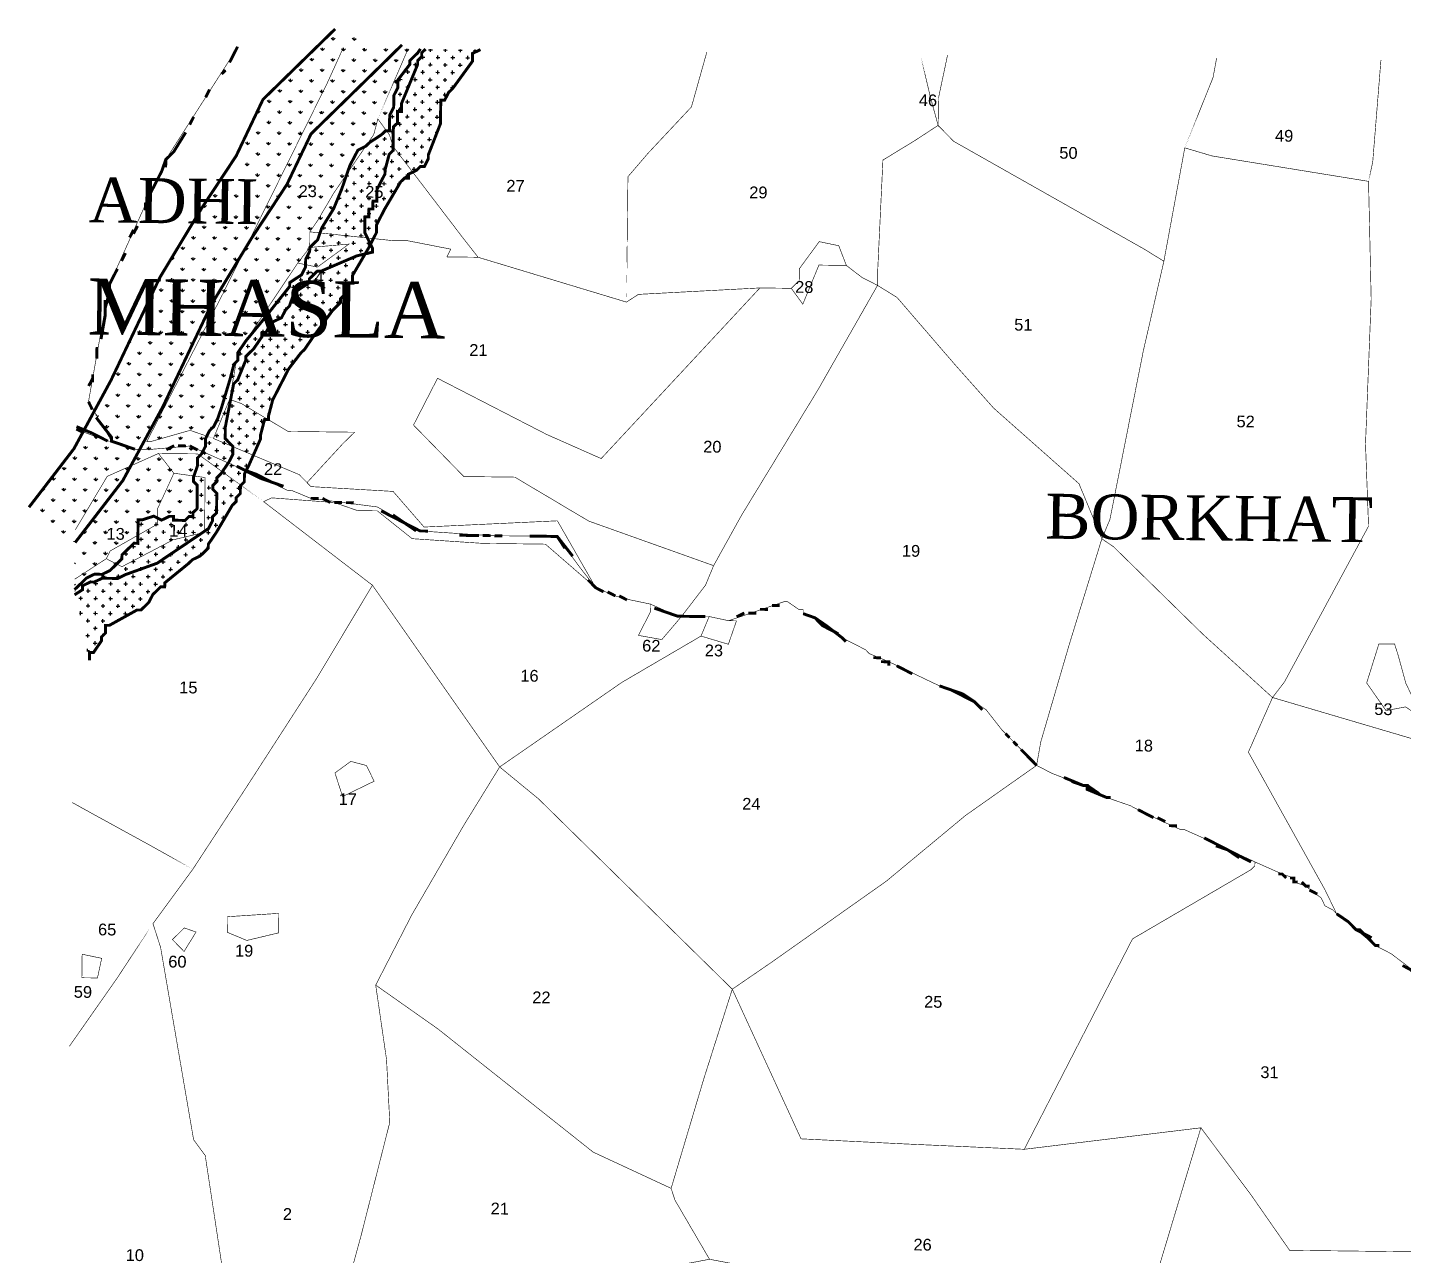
# Model space of a CAD drawing. Header units: metres. Extents: x 301380 to 306099, y 1982558 to 1991216.
# Drawn here: x 301426 to 302834, y 1989958 to 1991216 of the extents above; entities that cross this region are included whole.
import ezdxf

# ---------------------------------------------------------------- set-up
doc = ezdxf.new("R2010")
doc.units = ezdxf.units.M
for name, color, linetype in [('CRZ LINE FOR RIVER OR CREEK', 84, 'Continuous'), ('HAZARDS LINE', 1, 'Continuous'), ('HIGH TIDE LINE', 220, 'Continuous'), ('LOW TIDE LINE', 5, 'Continuous'), ('MANGROOVE HATCH', 104, 'Continuous'), ('MANGROOVES BUFFER ZONE', 120, 'Continuous'), ('NDZ-200M FROM CRZ', 30, 'Continuous'), ('SURVEY NO.', 7, 'Continuous'), ('SURVEY PLOT BOUNDARY', 35, 'Continuous'), ('VILLAGE BOUNDARY', 212, 'Continuous'), ('VILLAGE NAME', 3, 'Continuous')]:
    doc.layers.add(name, color=color, linetype=linetype)
doc.styles.add('PDF Arial', font='arial.ttf')
pattern_1 = [(89.338964, (295041.466, 1976559.506), (-10.681884, 10.931251), [2.865715, -18.748859]), (44.33896, (295041.466, 1976559.506), (-10.681884, 10.931251), [2.865715, -12.418097]), (134.33896, (295041.466, 1976559.506), (-10.931251, -10.681884), [2.865715, -12.418097])]

# ---------------------------------------------------------------- blocks, each defined once
blk = doc.blocks.new('THTU')
at = {"layer": 'MANGROOVE HATCH'}
h = blk.add_hatch(dxfattribs=at)
h.set_pattern_fill('GRASS', color=256, scale=0.601725, angle=-0.661)
h.set_pattern_definition(pattern_1)
h.paths.add_polyline_path([(301599.4, 1990747), (301595.5, 1990751), (301595.5, 1990755.1), (301599.7, 1990767), (301599.8, 1990775.1), (301603.8, 1990779), (301607.9, 1990787), (301608, 1990795), (301612.1, 1990803), (301616.2, 1990807), (301620.3, 1990815), (301624.4, 1990826.9), (301632.8, 1990854.9), (301637, 1990870.9), (301641, 1990874.9), (301641.1, 1990882.9), (301649.3, 1990894.9), (301665.6, 1990914.7), (301694, 1990950.5), (301694.1, 1990954.5), (301706.2, 1990962.4), (301710.3, 1990970.4), (301710.4, 1990978.4), (301714.5, 1990986.4), (301714.6, 1990990.4), (301722.7, 1990998.3), (301726.8, 1991010.3), (301739.1, 1991030.2), (301747.3, 1991050.2), (301755.6, 1991074.2), (301763.9, 1991090.1), (301771.9, 1991094.1), (301776, 1991098), (301788.1, 1991105.9), (301792.2, 1991109.9), (301796.2, 1991109.8), (301796.4, 1991125.9), (301800.5, 1991133.8), (301800.6, 1991145.9), (301804.7, 1991153.9), (301804.8, 1991161.9), (301817, 1991177.8), (301817.1, 1991181.8), (301825.2, 1991189.7), (301827.9, 1991193.7), (301796.6, 1991194.1), (301797.1, 1991190.1), (301797, 1991186), (301764.6, 1991154.3), (301715.9, 1991106.7), (301691.2, 1991054.9), (301654.5, 1990999.1), (301613.6, 1990931.4), (301564.3, 1990827.6), (301523.3, 1990751.9), (301474.4, 1990688.3), (301473.8, 1990640.1), (301482, 1990648), (301486, 1990652), (301494.1, 1990655.9), (301502.1, 1990655.8), (301510.2, 1990659.8), (301518.3, 1990667.7), (301522.3, 1990671.7), (301522.4, 1990675.7), (301530.5, 1990683.6), (301534.6, 1990687.6), (301538.6, 1990687.5), (301538.9, 1990711.6), (301542.9, 1990711.5), (301554.9, 1990715.4), (301562.9, 1990711.3), (301571, 1990715.2), (301575, 1990715.2), (301575, 1990711.2), (301587, 1990711), (301591, 1990715), (301595.1, 1990714.9), (301595.1, 1990719), (301599.2, 1990722.9)])
at = {"layer": 'MANGROOVES BUFFER ZONE'}
h = blk.add_hatch(dxfattribs=at)
h.set_pattern_fill('GRASS', color=256, scale=0.601725, angle=-0.661)
h.set_pattern_definition(pattern_1)
h.paths.add_polyline_path([(301523.3, 1990751.9), (301564.3, 1990827.6), (301613.6, 1990931.4), (301654.5, 1990999.1), (301691.2, 1991054.9), (301715.9, 1991106.7), (301764.6, 1991154.3), (301797, 1991186), (301797.1, 1991190.1), (301796.6, 1991194.1), (301740.6, 1991214.1), (301723, 1991196.9), (301666.7, 1991141.9), (301643.5, 1991093.2), (301643.1, 1991055.4), (301635.1, 1991055.5), (301635.3, 1991078.2), (301623.1, 1991059.7), (301623.1, 1991055.7), (301620.5, 1991055.7), (301604.1, 1991030.9), (301561.1, 1990959.6), (301511.2, 1990854.6), (301493.9, 1990822.6), (301511.7, 1990792.1), (301507.7, 1990792.2), (301482.5, 1990801.7), (301473.2, 1990784.4), (301427.2, 1990724.5), (301474.4, 1990688.3)])
at = {"layer": 'NDZ-200M FROM CRZ'}
h = blk.add_hatch(dxfattribs=at)
h.set_pattern_fill('CROSS', color=256, scale=1.20345, angle=-0.661)
h.set_pattern_definition([(359.338964, (295041.466, 1976559.5064), (7.7295618, 7.5532326), [3.820953, -11.462859]), (89.338964, (295043.354, 1976557.574), (-7.5532326, 7.7295618), [3.820953, -11.462859])])
h.paths.add_polyline_path([(301717.5, 1990898.1), (301737.9, 1990925.9), (301741.9, 1990929.9), (301746, 1990933.9), (301746, 1990937.9), (301750.1, 1990941.8), (301754.2, 1990945.8), (301754.3, 1990953.8), (301758.3, 1990953.8), (301758.4, 1990961.8), (301774.7, 1990989.7), (301782.9, 1991005.7), (301783, 1991013.7), (301791.2, 1991029.6), (301807.6, 1991057.5), (301811.7, 1991061.5), (301815.7, 1991061.5), (301815.7, 1991065.5), (301823.8, 1991069.4), (301827.8, 1991073.3), (301831.9, 1991073.3), (301836, 1991081.3), (301836, 1991085.3), (301848.4, 1991117.2), (301848.7, 1991141.3), (301852.7, 1991141.3), (301856.8, 1991149.2), (301860.9, 1991153.2), (301881.2, 1991181.1), (301881.3, 1991189.1), (301889.4, 1991193), (301827.9, 1991193.7), (301825.2, 1991189.7), (301817.1, 1991181.8), (301817, 1991177.8), (301804.8, 1991161.9), (301804.7, 1991153.9), (301800.6, 1991145.9), (301800.5, 1991133.8), (301796.4, 1991125.9), (301796.2, 1991109.8), (301792.2, 1991109.9), (301788.1, 1991105.9), (301776, 1991098), (301771.9, 1991094.1), (301763.9, 1991090.1), (301755.6, 1991074.2), (301747.3, 1991050.2), (301739.1, 1991030.2), (301726.8, 1991010.3), (301722.7, 1990998.3), (301714.6, 1990990.4), (301714.5, 1990986.4), (301710.4, 1990978.4), (301710.3, 1990970.4), (301706.2, 1990962.4), (301694.1, 1990954.5), (301694, 1990950.5), (301665.6, 1990914.7), (301649.3, 1990894.9), (301641.1, 1990882.9), (301641, 1990874.9), (301637, 1990870.9), (301632.8, 1990854.9), (301624.4, 1990826.9), (301620.3, 1990815), (301616.2, 1990807), (301612.1, 1990803), (301608, 1990795), (301607.9, 1990787), (301603.8, 1990779), (301599.8, 1990775.1), (301599.7, 1990767), (301595.5, 1990755.1), (301595.5, 1990751), (301599.4, 1990747), (301599.2, 1990722.9), (301595.1, 1990719), (301595.1, 1990714.9), (301591, 1990715), (301587, 1990711), (301575, 1990711.2), (301575, 1990715.2), (301571, 1990715.2), (301562.9, 1990711.3), (301554.9, 1990715.4), (301542.9, 1990711.5), (301538.9, 1990711.6), (301538.6, 1990687.5), (301534.6, 1990687.6), (301530.5, 1990683.6), (301522.4, 1990675.7), (301522.3, 1990671.7), (301518.3, 1990667.7), (301510.2, 1990659.8), (301502.1, 1990655.8), (301494.1, 1990655.9), (301486, 1990652), (301482, 1990648), (301473.8, 1990640.1), (301489.1, 1990567.7), (301489.1, 1990575.7), (301493.2, 1990575.7), (301501.3, 1990587.6), (301501.4, 1990591.7), (301505.4, 1990595.6), (301505.5, 1990603.6), (301509.5, 1990603.6), (301537.8, 1990619.3), (301541.8, 1990619.3), (301545.9, 1990623.2), (301549.9, 1990627.2), (301554, 1990635.2), (301558.1, 1990639.1), (301562.1, 1990643.1), (301566.1, 1990643.1), (301566.2, 1990647.1), (301590.5, 1990666.9), (301594.5, 1990670.8), (301602.6, 1990674.7), (301606.7, 1990678.7), (301610.7, 1990682.7), (301610.8, 1990686.7), (301618.9, 1990698.6), (301635.3, 1990726.5), (301639.4, 1990730.5), (301639.4, 1990734.5), (301643.5, 1990738.5), (301643.6, 1990746.5), (301647.6, 1990750.4), (301647.7, 1990758.5), (301651.8, 1990766.4), (301664.2, 1990794.4), (301664.2, 1990798.4), (301668.4, 1990814.4), (301672.4, 1990814.4), (301672.5, 1990818.4), (301676.7, 1990834.4), (301693.1, 1990866.3), (301705.3, 1990882.2), (301709.3, 1990886.1)])
at = {"layer": 'CRZ LINE FOR RIVER OR CREEK', "const_width": 3.01}
blk.add_lwpolyline([(301889.4, 1991193), (301881.3, 1991189.1), (301881.2, 1991181.1), (301860.9, 1991153.2), (301856.8, 1991149.2), (301852.7, 1991141.3), (301848.7, 1991141.3), (301848.4, 1991117.2), (301836, 1991085.3), (301836, 1991081.3), (301831.9, 1991073.3), (301827.8, 1991073.3), (301823.8, 1991069.4), (301815.7, 1991065.5), (301815.7, 1991061.5), (301811.7, 1991061.5), (301807.6, 1991057.5), (301791.2, 1991029.6), (301783, 1991013.7), (301782.9, 1991005.7), (301774.7, 1990989.7), (301758.4, 1990961.8), (301758.3, 1990953.8), (301754.3, 1990953.8), (301754.2, 1990945.8), (301750.1, 1990941.8), (301746, 1990937.9), (301746, 1990933.9), (301741.9, 1990929.9), (301737.9, 1990925.9), (301717.5, 1990898.1), (301709.3, 1990886.1), (301705.3, 1990882.2), (301693.1, 1990866.3), (301676.7, 1990834.4), (301672.5, 1990818.4), (301672.4, 1990814.4), (301668.4, 1990814.4), (301664.2, 1990798.4), (301664.2, 1990794.4), (301651.8, 1990766.4), (301647.7, 1990758.5), (301647.6, 1990750.4), (301643.6, 1990746.5), (301643.5, 1990738.5), (301639.4, 1990734.5), (301639.4, 1990730.5), (301635.3, 1990726.5), (301618.9, 1990698.6), (301610.8, 1990686.7), (301610.7, 1990682.7), (301606.7, 1990678.7), (301602.6, 1990674.7), (301594.5, 1990670.8), (301590.5, 1990666.9), (301566.2, 1990647.1), (301566.1, 1990643.1), (301562.1, 1990643.1), (301558.1, 1990639.1), (301554, 1990635.2), (301549.9, 1990627.2), (301545.9, 1990623.2), (301541.8, 1990619.3), (301537.8, 1990619.3), (301509.5, 1990603.6), (301505.5, 1990603.6), (301505.4, 1990595.6), (301501.4, 1990591.7), (301501.3, 1990587.6), (301493.2, 1990575.7), (301489.1, 1990575.7), (301489.1, 1990567.7)], dxfattribs=at)
at = {"layer": 'HAZARDS LINE', "lineweight": 0, "const_width": 3.01}
blk.add_lwpolyline([(301833.2, 1991193.6), (301829.2, 1991189.7), (301829.1, 1991185.7), (301825.1, 1991181.7), (301825, 1991177.7), (301808.5, 1991137.8), (301808.4, 1991129.7), (301804.4, 1991129.8), (301804.3, 1991117.8), (301800.2, 1991113.8), (301799.9, 1991089.7), (301795.9, 1991085.8), (301791.7, 1991069.8), (301791.6, 1991065.7), (301783.4, 1991049.8), (301783.3, 1991037.8), (301779.3, 1991037.8), (301779.2, 1991029.8), (301775.2, 1991029.8), (301775.1, 1991021.8), (301771.1, 1991021.8), (301770.9, 1991005.8), (301778.7, 1990989.7), (301778.7, 1990985.6), (301762.6, 1990981.8), (301726.3, 1990966.2), (301722.3, 1990966.2), (301714.2, 1990958.3), (301714.1, 1990954.3), (301702, 1990946.4), (301698, 1990942.4), (301693.8, 1990930.5), (301689.8, 1990926.5), (301685.7, 1990918.5), (301677.6, 1990914.6), (301673.5, 1990910.6), (301669.4, 1990902.7), (301665.4, 1990902.7), (301665.4, 1990898.7), (301657.2, 1990886.7), (301649.1, 1990878.8), (301649, 1990874.8), (301640.8, 1990854.8), (301636.7, 1990850.9), (301628.2, 1990806.8), (301628.1, 1990794.8), (301632, 1990790.7), (301636, 1990786.7), (301635.9, 1990778.7), (301631.8, 1990770.7), (301623.6, 1990758.7), (301619.6, 1990754.8), (301619.5, 1990750.8), (301615.5, 1990746.8), (301615.4, 1990742.8), (301619.4, 1990738.7), (301619.2, 1990718.7), (301615.1, 1990714.7), (301615.1, 1990710.7), (301611, 1990702.7), (301558.4, 1990667.2), (301526.2, 1990655.6), (301518.1, 1990651.6), (301502.1, 1990651.8), (301494, 1990647.9), (301490, 1990648), (301481.9, 1990644), (301481.9, 1990640), (301473.8, 1990634.8)], dxfattribs=at)
at = {"layer": 'HIGH TIDE LINE', "lineweight": 0, "const_width": 3.01}
blk.add_lwpolyline([(301473.8, 1990640.1), (301482, 1990648), (301486, 1990652), (301494.1, 1990655.9), (301502.1, 1990655.8), (301510.2, 1990659.8), (301518.3, 1990667.7), (301522.3, 1990671.7), (301522.4, 1990675.7), (301530.5, 1990683.6), (301534.6, 1990687.6), (301538.6, 1990687.5), (301538.9, 1990711.6), (301542.9, 1990711.5), (301554.9, 1990715.4), (301562.9, 1990711.3), (301571, 1990715.2), (301575, 1990715.2), (301575, 1990711.2), (301587, 1990711), (301591, 1990715), (301595.1, 1990714.9), (301595.1, 1990719), (301599.2, 1990722.9), (301599.4, 1990747), (301595.5, 1990751), (301595.5, 1990755.1), (301599.7, 1990767), (301599.8, 1990775.1), (301603.8, 1990779), (301607.9, 1990787), (301608, 1990795), (301612.1, 1990803), (301616.2, 1990807), (301620.3, 1990815), (301624.4, 1990826.9), (301632.8, 1990854.9), (301637, 1990870.9), (301641, 1990874.9), (301641.1, 1990882.9), (301649.3, 1990894.9), (301665.6, 1990914.7), (301694, 1990950.5), (301694.1, 1990954.5), (301706.2, 1990962.4), (301710.3, 1990970.4), (301710.4, 1990978.4), (301714.5, 1990986.4), (301714.6, 1990990.4), (301722.7, 1990998.3), (301726.8, 1991010.3), (301739.1, 1991030.2), (301747.3, 1991050.2), (301755.6, 1991074.2), (301763.9, 1991090.1), (301771.9, 1991094.1), (301776, 1991098), (301788.1, 1991105.9), (301792.2, 1991109.9), (301796.2, 1991109.8), (301796.4, 1991125.9), (301800.5, 1991133.8), (301800.6, 1991145.9), (301804.7, 1991153.9), (301804.8, 1991161.9), (301817, 1991177.8), (301817.1, 1991181.8), (301825.2, 1991189.7), (301827.9, 1991193.7)], dxfattribs=at)
at = {"layer": 'LOW TIDE LINE', "lineweight": 0, "const_width": 3.01}
for points in [[(301427.2, 1990724.5), (301473.2, 1990784.4), (301511.2, 1990854.6), (301561.1, 1990959.6), (301604.1, 1991030.9), (301639.3, 1991084.2), (301666.7, 1991141.9), (301723, 1991196.9), (301740.6, 1991214.1)], [(301474.4, 1990688.3), (301523.3, 1990751.9), (301564.3, 1990827.6), (301613.6, 1990931.4), (301654.5, 1990999.1), (301691.2, 1991054.9), (301715.9, 1991106.7), (301764.6, 1991154.3), (301797, 1991186), (301809, 1991197.9)]]:
    blk.add_lwpolyline(points, dxfattribs=at)
at = {"layer": 'SURVEY PLOT BOUNDARY', "lineweight": 18, "const_width": 0.602}
for points in [[(301991.6, 1990662.2), (302007.4, 1990642), (301991.6, 1990662.2), (301967.9, 1990694.6), (301899.7, 1990695.4), (301827.5, 1990700.2), (301783.7, 1990724.8), (301715.6, 1990733.6), (301695.6, 1990741.9), (301691.6, 1990741.9), (301647.7, 1990762.5), (301591.9, 1990787.2), (301551.7, 1990783.7), (301535.7, 1990783.8), (301511.7, 1990792.1), (301488.1, 1990832.5), (301509.5, 1990952.6), (301567.2, 1991080.4), (301641.2, 1991195.9), (301567.2, 1991080.4), (301509.5, 1990952.6), (301488.1, 1990832.5), (301511.7, 1990792.1), (301507.7, 1990792.2), (301475.7, 1990804.2), (301507.7, 1990792.2), (301511.7, 1990792.1), (301535.7, 1990783.8), (301551.7, 1990783.7), (301591.9, 1990787.2), (301647.7, 1990762.5), (301691.6, 1990741.9), (301695.6, 1990741.9), (301715.6, 1990733.6), (301783.7, 1990724.8), (301827.5, 1990700.2), (301899.7, 1990695.4), (301967.9, 1990694.6)], [(301616, 1990794.9), (301592.1, 1990803.2), (301551.8, 1990791.7), (301547.8, 1990791.7), (301551.9, 1990799.7), (301625.8, 1990943.3), (301732.5, 1991158.7), (301748.8, 1991194.6), (301732.5, 1991158.7), (301625.8, 1990943.3), (301551.9, 1990799.7), (301547.8, 1990791.7), (301551.8, 1990791.7), (301592.1, 1990803.2)], [(301784.3, 1991122), (301815.3, 1991193.9)], [(302038.8, 1990934.5), (302040.3, 1991062.9), (302060.7, 1991086.7), (302105.3, 1991134.3), (302121, 1991190.3), (302105.3, 1991134.3), (302060.7, 1991086.7), (302040.3, 1991062.9)], [(302339.6, 1991187.8), (302350.1, 1991143.6), (302357.8, 1991115.4), (302358.2, 1991143.5), (302367.5, 1991187.5), (302358.2, 1991143.5), (302357.8, 1991115.4), (302350.1, 1991143.6)], [(302610.3, 1991092.4), (302639.2, 1991164.3), (302642.9, 1991184.3), (302639.2, 1991164.3)], [(302798.4, 1991058.1), (302802.7, 1991078.1), (302811.1, 1991182.4), (302802.7, 1991078.1)], [(301886.9, 1990980.4), (301854.9, 1990980.8), (301859, 1990988.7), (301814.9, 1990997.3), (301798.9, 1990997.5), (301714.7, 1991006.4), (301722.9, 1991018.4), (301739.3, 1991046.3), (301780.1, 1991106), (301784.3, 1991122), (301796.1, 1991105.8), (301800, 1991093.7), (301871.1, 1991000.6)], [(302588.9, 1990976.3), (302567.8, 1990884.3), (302533.7, 1990712.1), (302525.4, 1990692.2), (302502, 1990748.6), (302414.7, 1990825.9), (302375.1, 1990870.4), (302315.7, 1990939.3), (302295.8, 1990951.6), (302296, 1990967.6), (302301.3, 1991079.9), (302333.6, 1991099.6), (302357.8, 1991115.4), (302373.7, 1991099.1), (302569, 1990988.6)], [(302798.4, 1991058.1), (302801.1, 1990937.7), (302795.3, 1990789.4), (302798.4, 1990705.1), (302712.3, 1990545.6), (302700.1, 1990529.7), (302628.6, 1990594.7), (302537.4, 1990684), (302525.4, 1990692.2), (302533.7, 1990712.1), (302567.8, 1990884.3), (302588.9, 1990976.3), (302610.3, 1991092.4), (302638.3, 1991084.1)], [(301714.7, 1991006.4), (301798.9, 1990997.5), (301814.9, 1990997.3), (301859, 1990988.7), (301854.9, 1990980.8), (301886.9, 1990980.4), (302038.8, 1990934.5), (302051, 1990942.4), (302175.4, 1990949), (302012.9, 1990774.3), (301957.1, 1990799), (301845.4, 1990856.5), (301820.8, 1990808.6), (301872.3, 1990755.9), (301924.5, 1990755.3), (302000.2, 1990710.3), (302128, 1990664.7), (302119.7, 1990644.7), (302095.3, 1990612.9), (302091.3, 1990612.9), (302063.4, 1990625.3), (302043.4, 1990629.5), (302027.4, 1990633.7), (302007.4, 1990642), (301968.1, 1990710.6), (301831.6, 1990704.2), (301799.9, 1990740.7), (301715.7, 1990745.6), (301711.8, 1990749.7), (301748.3, 1990789.4), (301760.5, 1990801.3), (301692.3, 1990802.1), (301644.5, 1990830.7), (301632.5, 1990834.9), (301641.1, 1990882.9), (301702.3, 1990974.5), (301722.4, 1990970.3), (301754.7, 1990993.9), (301714.6, 1990990.4)], [(301702.3, 1990974.5), (301714.6, 1990990.4), (301754.7, 1990993.9), (301722.4, 1990970.3)], [(302263.9, 1990972), (302235.8, 1990972.4), (302219.3, 1990932.4), (302207.5, 1990948.6), (302215.6, 1990956.5), (302215.7, 1990968.6), (302236.1, 1990996.4), (302256.1, 1990992.2)], [(302263.9, 1990972), (302279.8, 1990959.8), (302295.8, 1990951.6), (302234.4, 1990844), (302156.7, 1990716.5), (302128, 1990664.7), (302000.2, 1990710.3), (301924.5, 1990755.3), (301872.3, 1990755.9), (301820.8, 1990808.6), (301845.4, 1990856.5), (301957.1, 1990799), (302012.9, 1990774.3), (302175.4, 1990949), (302207.5, 1990948.6), (302219.3, 1990932.4), (302235.8, 1990972.4)], [(302525.4, 1990692.2), (302492.1, 1990584.2), (302462.9, 1990484.3), (302458.6, 1990460.2), (302442.7, 1990476.5), (302422.9, 1990496.8), (302407.1, 1990517), (302395.2, 1990525.2), (302371.2, 1990537.5), (302359.2, 1990541.6), (302307.4, 1990566.3), (302287.4, 1990574.6), (302283.5, 1990578.6), (302259.5, 1990590.9), (302231.7, 1990611.3), (302219.7, 1990615.5), (302219.7, 1990619.5), (302215.7, 1990619.5), (302203.8, 1990627.7), (302199.8, 1990627.7), (302143.4, 1990608.3), (302123.4, 1990612.6), (302095.3, 1990612.9), (302119.7, 1990644.7), (302128, 1990664.7), (302156.7, 1990716.5), (302234.4, 1990844), (302295.8, 1990951.6), (302315.7, 1990939.3), (302375.1, 1990870.4), (302414.7, 1990825.9), (302502, 1990748.6)], [(301644.5, 1990830.7), (301692.3, 1990802.1), (301760.5, 1990801.3), (301748.3, 1990789.4), (301711.8, 1990749.7), (301703.9, 1990757.8), (301616, 1990794.9), (301632.5, 1990834.9)], [(301667.4, 1990730.2), (301599.8, 1990779.1), (301559.7, 1990779.5), (301507.3, 1990756.1), (301474.6, 1990701.4), (301507.3, 1990756.1), (301559.7, 1990779.5), (301575.5, 1990759.3), (301559, 1990723.4), (301558.9, 1990707.3), (301510.4, 1990679.8), (301506.3, 1990671.8), (301474, 1990650.8), (301506.3, 1990671.8), (301522.3, 1990663.6), (301574.7, 1990691.1), (301606.9, 1990698.8), (301607.5, 1990754.9), (301575.5, 1990759.3), (301559.7, 1990779.5), (301599.8, 1990779.1)], [(301506.3, 1990671.8), (301510.4, 1990679.8), (301558.9, 1990707.3), (301559, 1990723.4), (301575.5, 1990759.3), (301607.5, 1990754.9), (301606.9, 1990698.8), (301574.7, 1990691.1), (301522.3, 1990663.6)], [(301819.4, 1990692.3), (301891.6, 1990687.5), (301955.8, 1990686.7), (302007.4, 1990642), (302027.4, 1990633.7), (302043.4, 1990629.5), (302063.4, 1990625.3), (302063.3, 1990617.3), (302051, 1990593.3), (302075, 1990589), (302095.3, 1990612.9), (302123.4, 1990612.6), (302115.1, 1990592.6), (302034.4, 1990545.4), (301909, 1990458.6), (301778.8, 1990644.6), (301667.4, 1990730.2), (301675.5, 1990734.1), (301739.6, 1990729.3), (301763.6, 1990721), (301783.7, 1990720.8)], [(302675.4, 1990473.8), (302754, 1990332.5), (302765.7, 1990308.3), (302761.8, 1990312.3), (302753.8, 1990316.4), (302749.9, 1990324.5), (302734, 1990336.7), (302722, 1990340.9), (302722, 1990344.9), (302710, 1990349), (302682.1, 1990361.4), (302638.2, 1990381.9), (302610.3, 1990394.3), (302606.3, 1990394.3), (302570.3, 1990410.8), (302554.4, 1990419), (302530.4, 1990427.3), (302510.5, 1990439.6), (302506.5, 1990439.6), (302474.5, 1990452), (302458.6, 1990460.2), (302462.9, 1990484.3), (302492.1, 1990584.2), (302525.4, 1990692.2), (302537.4, 1990684), (302628.6, 1990594.7), (302700.1, 1990529.7)], [(302259.5, 1990590.9), (302283.5, 1990578.6), (302287.4, 1990574.6), (302307.4, 1990566.3), (302359.2, 1990541.6), (302371.2, 1990537.5), (302395.2, 1990525.2), (302407.1, 1990517), (302422.9, 1990496.8), (302442.7, 1990476.5), (302458.6, 1990460.2), (302385.8, 1990408.9), (302304.8, 1990341.7), (302187.5, 1990258.8), (302147.1, 1990231.1), (301948.7, 1990426), (301909, 1990458.6), (302034.4, 1990545.4), (302115.1, 1990592.6), (302143.1, 1990584.2), (302151.4, 1990608.2), (302143.4, 1990608.3), (302199.8, 1990627.7), (302203.8, 1990627.7), (302215.7, 1990619.5), (302219.7, 1990619.5), (302219.7, 1990615.5), (302231.7, 1990611.3)], [(302095.3, 1990612.9), (302075, 1990589), (302051, 1990593.3), (302063.3, 1990617.3), (302063.4, 1990625.3), (302091.3, 1990612.9)], [(302151.4, 1990608.2), (302143.1, 1990584.2), (302115.1, 1990592.6), (302123.4, 1990612.6), (302143.4, 1990608.3)], [(302852.4, 1990523.9), (302868.2, 1990495.6), (302876.1, 1990483.5), (302856, 1990483.7), (302848.3, 1990511.9), (302836.4, 1990520.1), (302816.3, 1990516.3), (302796.5, 1990544.6), (302809, 1990584.6), (302825.1, 1990584.4), (302828.9, 1990572.3), (302836.6, 1990544.1), (302844.5, 1990528)], [(302883.8, 1990463.4), (302903.5, 1990427), (302919.7, 1990438.9), (302899.9, 1990467.2), (302900.1, 1990479.2), (302932.1, 1990474.8), (302939.5, 1990418.6), (302974.7, 1990346), (302998.3, 1990301.6), (303052.4, 1990124.4), (303000.6, 1990149.1), (302912.9, 1990198.2), (302821.4, 1990267.5), (302805.5, 1990275.7), (302785.6, 1990292), (302777.7, 1990300.1), (302765.7, 1990308.3), (302754, 1990332.5), (302675.4, 1990473.8), (302700.1, 1990529.7), (302856, 1990483.7), (302880.1, 1990483.5)], [(301740.4, 1990452.5), (301748.2, 1990428.3), (301780.5, 1990444), (301772.6, 1990460.1), (301756.6, 1990464.3)], [(301748.2, 1990428.3), (301740.4, 1990452.5), (301756.6, 1990464.3), (301772.6, 1990460.1), (301780.5, 1990444)], [(302117.9, 1990139.2), (302084.5, 1990027.2), (302004.7, 1990064.3), (301845.7, 1990190.5), (301782.1, 1990235.3), (301819, 1990307.1), (301872.2, 1990398.8), (301909, 1990458.6), (301948.7, 1990426), (302147.1, 1990231.1)], [(302474.5, 1990452), (302506.5, 1990439.6), (302510.5, 1990439.6), (302530.4, 1990427.3), (302554.4, 1990419), (302570.3, 1990410.8), (302606.3, 1990394.3), (302610.3, 1990394.3), (302638.2, 1990381.9), (302682.1, 1990361.4), (302682, 1990357.4), (302678, 1990353.4), (302556.8, 1990282.6), (302446, 1990067.2), (302325.7, 1990072.6), (302217.5, 1990077.9), (302147.1, 1990231.1), (302187.5, 1990258.8), (302304.8, 1990341.7), (302385.8, 1990408.9), (302458.6, 1990460.2)], [(301594.9, 1990353.9), (301551.1, 1990378.4), (301491.3, 1990411.2), (301471.3, 1990422.3), (301491.3, 1990411.2), (301551.1, 1990378.4)], [(302785.6, 1990292), (302805.5, 1990275.7), (302821.4, 1990267.5), (302912.9, 1990198.2), (302908.8, 1990190.3), (302879.4, 1990082.3), (302842, 1989962.3), (302717.6, 1989963.8), (302678.2, 1990020.4), (302626.8, 1990089.2), (302446, 1990067.2), (302556.8, 1990282.6), (302678, 1990353.4), (302682, 1990357.4), (302682.1, 1990361.4), (302710, 1990349), (302722, 1990344.9), (302722, 1990340.9), (302734, 1990336.7), (302749.9, 1990324.5), (302753.8, 1990316.4), (302761.8, 1990312.3), (302765.7, 1990308.3), (302777.7, 1990300.1)], [(301630.4, 1990305.3), (301630.3, 1990289.3), (301650.2, 1990281), (301682.4, 1990288.7), (301682.6, 1990308.7)], [(301650.2, 1990281), (301630.3, 1990289.3), (301630.4, 1990305.3), (301682.6, 1990308.7), (301682.4, 1990288.7)], [(301554.1, 1990298.2), (301517.4, 1990242.4), (301468.5, 1990172.6), (301517.4, 1990242.4)], [(301585.9, 1990269.7), (301574, 1990281.9), (301586.2, 1990293.8), (301598.2, 1990289.6)], [(301497.3, 1990242.6), (301501.6, 1990262.7), (301481.6, 1990266.9), (301481.3, 1990242.8)], [(301497.3, 1990242.6), (301481.3, 1990242.8), (301481.6, 1990266.9), (301501.6, 1990262.7)], [(301782.1, 1990235.3), (301845.7, 1990190.5), (302004.7, 1990064.3), (302084.5, 1990027.2), (302088.4, 1990015.2), (302123.8, 1989954.6), (302063.5, 1989943.2), (301830.3, 1989897.8), (301741.9, 1989886.8), (301767.1, 1989978.7), (301796.5, 1990094.8), (301793.2, 1990159)], [(302325.7, 1990072.6), (302446, 1990067.2), (302626.8, 1990089.2), (302564.2, 1989881.3), (302472.2, 1989898.4), (302404.1, 1989907.2), (302388, 1989907.4), (302259.9, 1989928.9), (302123.8, 1989954.6), (302088.4, 1990015.2), (302084.5, 1990027.2), (302117.9, 1990139.2), (302147.1, 1990231.1), (302217.5, 1990077.9)], [(302795.5, 1989758.3), (302658.1, 1989671.6), (302614.4, 1989708.2), (302564.2, 1989881.3), (302626.8, 1990089.2), (302678.2, 1990020.4), (302717.6, 1989963.8), (302842, 1989962.3), (302920.8, 1989845.1), (302807.6, 1989770.1)]]:
    blk.add_lwpolyline(points, close=True, dxfattribs=at)
for points in [[(302836.6, 1990544.1), (302828.9, 1990572.3), (302825.1, 1990584.4), (302809, 1990584.6), (302796.5, 1990544.6), (302816.3, 1990516.3), (302836.4, 1990520.1)], [(302856, 1990483.7), (302700.1, 1990529.7), (302712.3, 1990545.6), (302798.4, 1990705.1), (302795.3, 1990789.4), (302801.1, 1990937.7), (302798.4, 1991058.1), (302638.3, 1991084.1), (302610.3, 1991092.4), (302588.9, 1990976.3), (302569, 1990988.6), (302373.7, 1991099.1), (302357.8, 1991115.4), (302333.6, 1991099.6), (302301.3, 1991079.9), (302296, 1990967.6), (302295.8, 1990951.6), (302279.8, 1990959.8), (302263.9, 1990972), (302256.1, 1990992.2), (302236.1, 1990996.4), (302215.7, 1990968.6), (302215.6, 1990956.5), (302207.5, 1990948.6), (302175.4, 1990949), (302051, 1990942.4), (302038.8, 1990934.5), (301886.9, 1990980.4), (301871.1, 1991000.6), (301800, 1991093.7), (301796.1, 1991105.8), (301784.3, 1991122), (301780.1, 1991106), (301739.3, 1991046.3), (301722.9, 1991018.4), (301714.7, 1991006.4), (301714.6, 1990990.4), (301702.3, 1990974.5), (301641.1, 1990882.9), (301632.5, 1990834.9), (301616, 1990794.9), (301703.9, 1990757.8), (301711.8, 1990749.7), (301715.7, 1990745.6), (301799.9, 1990740.7), (301831.6, 1990704.2), (301968.1, 1990710.6), (302007.4, 1990642), (301955.8, 1990686.7), (301891.6, 1990687.5), (301819.4, 1990692.3), (301783.7, 1990720.8), (301763.6, 1990721), (301739.6, 1990729.3), (301675.5, 1990734.1), (301667.4, 1990730.2), (301778.8, 1990644.6), (301721.5, 1990549), (301652.1, 1990441.5), (301594.9, 1990353.9), (301554.1, 1990298.2), (301561.9, 1990274), (301595.7, 1990077), (301607.6, 1990060.8), (301641.1, 1989839.8)], [(301641.1, 1989839.8), (301607.6, 1990060.8), (301595.7, 1990077), (301561.9, 1990274), (301554.1, 1990298.2), (301594.9, 1990353.9), (301652.1, 1990441.5), (301721.5, 1990549), (301778.8, 1990644.6), (301909, 1990458.6), (301872.2, 1990398.8), (301819, 1990307.1), (301782.1, 1990235.3), (301793.2, 1990159), (301796.5, 1990094.8), (301767.1, 1989978.7), (301741.9, 1989886.8)]]:
    blk.add_lwpolyline(points, dxfattribs=at)
at = {"layer": 'VILLAGE BOUNDARY', "lineweight": 18, "const_width": 3.01}
for points in [[(301632.5, 1991179.9), (301640.7, 1991195.9)], [(301624.3, 1991168), (301628.4, 1991171.9)], [(301608, 1991144.1), (301612.1, 1991152.1)], [(301595.8, 1991124.2), (301591.7, 1991116.2)], [(301567.1, 1991072.3), (301567.2, 1991080.4), (301575.3, 1991088.3), (301587.6, 1991108.2)], [(301571.2, 1991084.3), (301567.2, 1991080.4), (301563, 1991068.4), (301550.7, 1991044.4)], [(301546.5, 1991028.4), (301546.6, 1991036.5)], [(301534.3, 1991008.5), (301530.2, 1991000.6)], [(301534.2, 1991004.5), (301538.3, 1991012.5)], [(301526, 1990984.6), (301521.9, 1990976.6)], [(301505.3, 1990928.6), (301509.4, 1990944.6), (301509.5, 1990952.6), (301517.7, 1990968.6)], [(301505.3, 1990936.6), (301505.2, 1990920.6), (301500.9, 1990896.6)], [(301496.6, 1990876.6), (301496.8, 1990888.6)], [(301492.4, 1990856.6), (301488.3, 1990848.6)], [(301492.3, 1990852.5), (301492.4, 1990860.6)], [(301488.1, 1990832.5), (301492, 1990824.5)], [(301499.7, 1990796.3), (301507.7, 1990792.2), (301491.7, 1990800.4), (301475.8, 1990807)], [(301523.7, 1990788), (301511.7, 1990792.1), (301511.7, 1990796.1), (301495.9, 1990816.4)], [(301475.7, 1990804.6), (301483.7, 1990800.5)], [(301511.7, 1990792.1), (301535.7, 1990783.8)], [(301575.8, 1990787.4), (301567.8, 1990783.5)], [(301579.8, 1990787.3), (301587.9, 1990787.2)], [(301599.8, 1990783.1), (301591.9, 1990787.2)], [(301603.9, 1990783), (301607.8, 1990779)], [(301675.7, 1990750.1), (301659.7, 1990758.3), (301647.7, 1990762.5), (301639.8, 1990766.6)], [(301647.7, 1990762.5), (301663.7, 1990754.3), (301687.7, 1990746)], [(301723.6, 1990733.5), (301715.6, 1990733.6)], [(301727.6, 1990733.5), (301735.6, 1990729.4)], [(301747.7, 1990729.2), (301739.6, 1990729.3)], [(301751.7, 1990729.2), (301759.7, 1990729.1)], [(301823.5, 1990700.3), (301811.6, 1990708.4), (301787.7, 1990720.7)], [(301799.7, 1990716.6), (301811.6, 1990708.4), (301827.5, 1990700.2), (301835.6, 1990700.1)], [(301887.7, 1990695.5), (301867.6, 1990695.8)], [(301899.7, 1990695.4), (301891.7, 1990695.5)], [(301903.7, 1990695.3), (301911.7, 1990695.2)], [(301975.8, 1990682.5), (301967.9, 1990694.6), (301939.8, 1990694.9)], [(301951.8, 1990694.8), (301967.9, 1990694.6), (301983.7, 1990674.4)], [(302015.4, 1990637.9), (302007.4, 1990642), (301999.5, 1990650.1)], [(302027.4, 1990633.7), (302019.4, 1990637.8)], [(302031.4, 1990633.7), (302039.3, 1990629.6)], [(302187.7, 1990623.9), (302195.7, 1990623.8)], [(302111.4, 1990612.7), (302091.3, 1990612.9), (302067.3, 1990621.2)], [(302079.3, 1990617.1), (302091.3, 1990612.9), (302119.4, 1990612.6)], [(302159.5, 1990616.2), (302151.5, 1990612.2)], [(302163.5, 1990616.1), (302171.6, 1990616)], [(302183.6, 1990619.9), (302175.6, 1990620)], [(302255.6, 1990595), (302239.6, 1990603.2), (302231.7, 1990611.3), (302219.7, 1990615.5)], [(302231.7, 1990611.3), (302243.6, 1990603.1), (302259.5, 1990590.9), (302263.5, 1990586.9)], [(302299.4, 1990570.4), (302291.4, 1990570.5)], [(302299.4, 1990566.4), (302307.4, 1990566.3), (302307.3, 1990562.3)], [(302331.3, 1990554), (302323.3, 1990558.1), (302315.4, 1990562.2)], [(302395.2, 1990525.2), (302383.2, 1990533.3), (302359.2, 1990541.6)], [(302371.2, 1990537.5), (302387.2, 1990529.3), (302395.2, 1990525.2), (302403.1, 1990517.1)], [(302430.8, 1990488.6), (302426.9, 1990492.7)], [(302434.8, 1990484.6), (302438.8, 1990480.5)], [(302458.6, 1990460.2), (302442.7, 1990476.5)], [(302522.4, 1990431.4), (302510.5, 1990439.6), (302506.5, 1990439.6), (302486.5, 1990447.9)], [(302494.5, 1990443.8), (302506.5, 1990439.6), (302510.5, 1990439.6), (302510.5, 1990435.6), (302530.4, 1990427.3), (302534.4, 1990427.3)], [(302578.3, 1990406.7), (302562.4, 1990414.9)], [(302590.3, 1990402.6), (302582.3, 1990406.7)], [(302594.3, 1990398.5), (302602.3, 1990398.4)], [(302666.1, 1990365.6), (302654.2, 1990373.7), (302638.2, 1990381.9), (302630.2, 1990386)], [(302642.2, 1990377.9), (302654.2, 1990373.7), (302678.1, 1990361.4)], [(302714, 1990345), (302710, 1990349), (302706, 1990349.1)], [(302718, 1990344.9), (302722, 1990344.9), (302722, 1990340.9), (302726, 1990340.8)], [(302738, 1990336.7), (302734, 1990336.7), (302730, 1990340.8)], [(302737.9, 1990332.6), (302745.9, 1990328.5)], [(302801.5, 1990283.8), (302785.6, 1990292), (302777.7, 1990300.1), (302765.7, 1990308.3)], [(302777.7, 1990300.1), (302785.6, 1990292), (302789.6, 1990291.9), (302805.5, 1990275.7), (302809.5, 1990275.7)], [(302849.2, 1990243.1), (302841.3, 1990251.2), (302833.3, 1990255.3)]]:
    blk.add_lwpolyline(points, dxfattribs=at)
at = {"layer": 'SURVEY NO.', "attachment_point": 7, "rotation": 359.339, "style": 'PDF Arial'}
for s, insert, char_height in [('46', (302338, 1991135), 12.03), ('49', (302702.6, 1991098.7), 12.03), ('50', (302481.8, 1991081.2), 12.03), ('23', (301703.1, 1991042), 12.03), ('25', (301771.3, 1991041.2), 12.03), ('27', (301915.8, 1991047.6), 12.03), ('29', (302164.4, 1991040.7), 12.03), ('24', (301710.1, 1990953.7), 12.03), ('28', (302211.4, 1990943.9), 12.03), ('51', (302435.6, 1990905.2), 12.03), ('21', (301877.8, 1990879.5), 12.03), ('52', (302663.2, 1990806.2), 12.03), ('20', (302117.3, 1990780.4), 12.03), ('22', (301667.7, 1990757.6), 12.03), ('13', (301506.5, 1990691.2), 12.03), ('14', (301570.7, 1990694.5), 12.03), ('19', (302320.7, 1990673.8), 12.03), ('62', (302054.8, 1990576.6), 12.03), ('23', (302118.9, 1990571.8), 12.03), ('16', (301930.1, 1990545.9), 12.03), ('15', (301580.9, 1990533.9), 12.03), ('53', (302804.2, 1990511.7), 12.03), ('18', (302559, 1990474.4), 12.03), ('17', (301744.1, 1990419.7), 12.03), ('24', (302157.2, 1990414.9), 12.03), ('65', (301497.8, 1990286.1), 12.03), ('19', (301638, 1990264.4), 12.03), ('60', (301569.7, 1990253.2), 12.03), ('59', (301473, 1990222.2), 12.03), ('22', (301942.3, 1990216.8), 12.03), ('25', (302343.4, 1990212.1), 12.03), ('31', (302687.6, 1990140), 12.03), ('2', (301687, 1989995), 12), ('21', (301899.7, 1990000.6), 12.03), ('10', (301526.1, 1989952.8), 12.03), ('26', (302332.5, 1989963.5), 12.03)]:
    blk.add_mtext(s, dxfattribs=dict(at, insert=insert, char_height=char_height))
at = {"layer": 'VILLAGE NAME', "attachment_point": 7, "rotation": 359.339, "style": 'PDF Arial'}
for s, insert, char_height, width in [('{\\fTimes New Roman|b0|i0|c0|p18;ADHI}', (301488.2, 1991016.1), 45.948, 174.376), ('{\\fTimes New Roman|b0|i0|c0|p18;MHASLA}', (301486.9, 1990900.5), 57.435, 310.099), ('{\\fTimes New Roman|b0|i0|c0|p18;BORKHAT}', (302467.3, 1990691.8), 45.948, 370.919)]:
    blk.add_mtext(s, dxfattribs=dict(at, insert=insert, char_height=char_height, width=width))

msp = doc.modelspace()

# ---------------------------------------------------------------- block references
msp.add_blockref('THTU', (0, 0))

doc.saveas('drawing.dxf')
